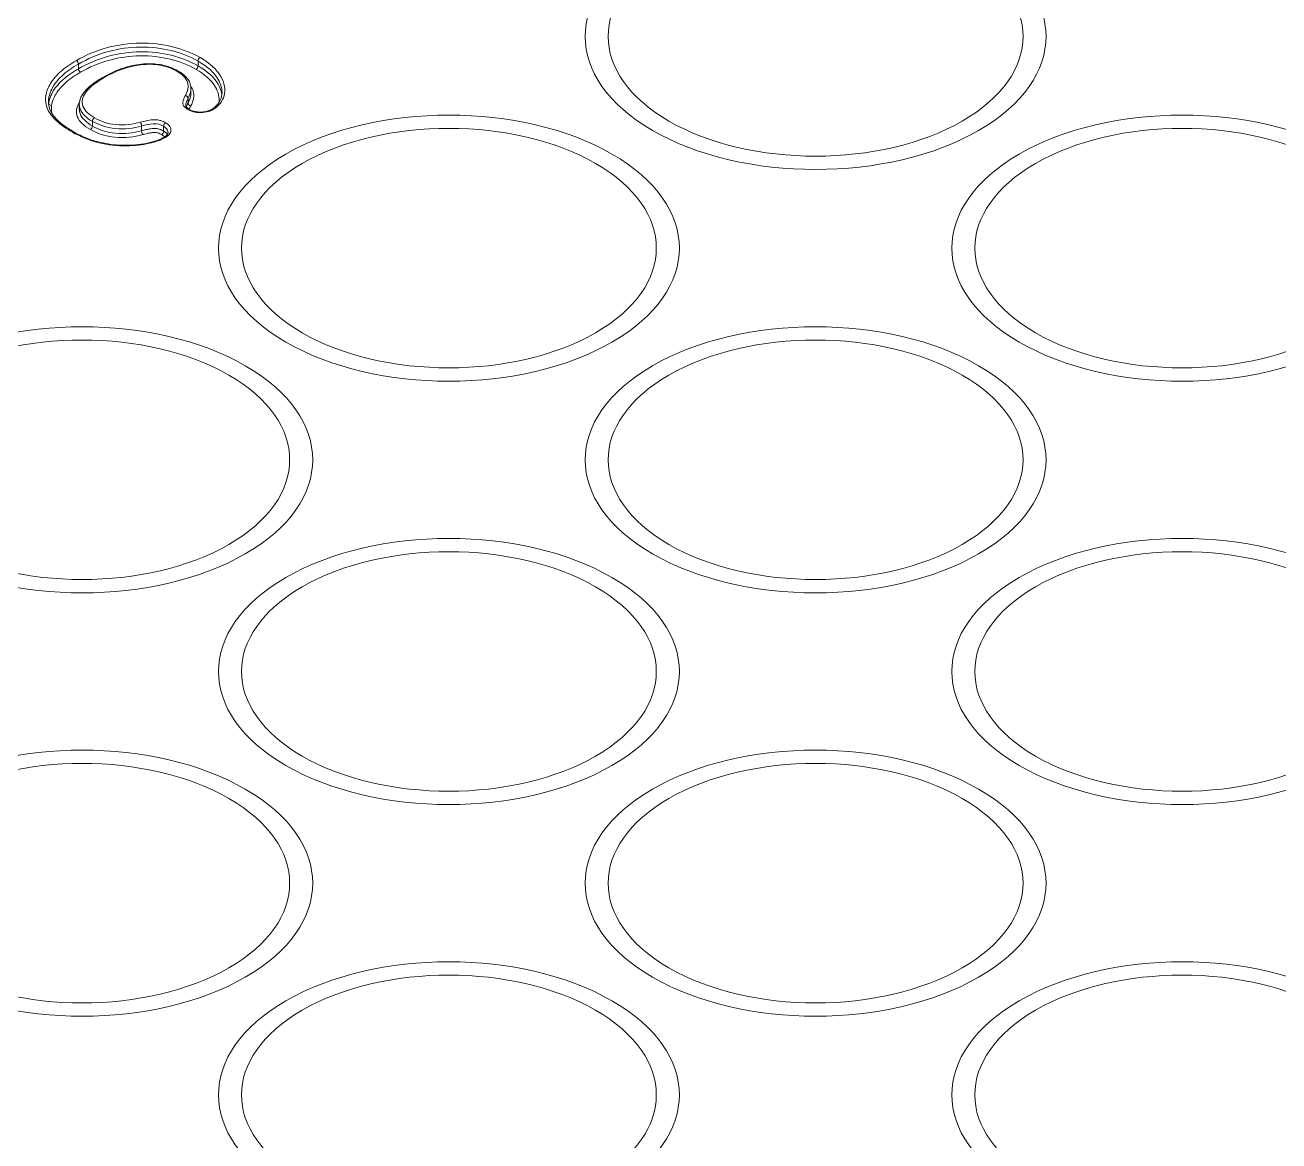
# Model space of a CAD drawing. Header units: inches. Extents: x 0.19 to 7.09, y 0.45 to 4.64.
# Drawn here: x 2.35 to 3.207, y 3.417 to 4.18 of the extents above; entities that cross this region are included whole.
import ezdxf

# ---------------------------------------------------------------- set-up
doc = ezdxf.new("R2010")
doc.units = ezdxf.units.IN
doc.header["$MEASUREMENT"] = 0

msp = doc.modelspace()

# ---------------------------------------------------------------- linework, layer by layer
at = {"color": 0, "linetype": 'Continuous', "lineweight": 0, "extrusion": (-1.66533e-16, 0.816497, 0.57735)}
for p, q in [((2.38654, 4.15302, -0.69193), (2.38654, 4.1498, -0.69193)), ((2.46824, 4.155, -0.69193), (2.46824, 4.15179, -0.69193)), ((2.46341, 4.13609, -0.69193), (2.46341, 4.13321, -0.69193)), ((2.36619, 4.1296, -0.69193), (2.36619, 4.12639, -0.69193)), ((2.38709, 4.12544, -0.69193), (2.38709, 4.12222, -0.69193)), ((2.46144, 4.1296, -0.69193), (2.46144, 4.12639, -0.69193)), ((2.39606, 4.11385, -0.69193), (2.39606, 4.11064, -0.69193)), ((2.42969, 4.1106, -0.69193), (2.42969, 4.10738, -0.69193)), ((2.44472, 4.11045, -0.69193), (2.44472, 4.10723, -0.69193))]:
    msp.add_line(p, q, dxfattribs=at)
at = {"color": 0, "linetype": 'Continuous', "lineweight": 0}
for centre, major_axis, ratio, start_param, end_param in [((2.89021, 4.17188, -0.69193), (0.15748, 0), 0.57735, -2.356194, 3.926991), ((2.89021, 4.17188, -0.69193), (0.14173, 0), 0.57735, -2.356194, 3.926991), ((2.38515, 4.15382, -0.69193), (-0.00098, 0.0017), 0.57735, -2.356194, -0.785398), ((2.38793, 4.149, -0.69193), (0.00098, -0.0017), 0.57735, -2.356194, -0.785398), ((2.45376, 4.14649, -0.69193), (0.00098, 0.0017), 0.57735, 0.006299, 0.785398), ((2.45956, 4.12994, -0.69193), (-0.00173, 0.00093), 0.779807, -2.744669, -1.173873), ((2.46332, 4.12605, -0.69193), (0.00173, -0.00093), 0.779807, -2.744669, -1.173873), ((2.46173, 4.12012, -0.69193), (0.00098, 0.0017), 0.57735, 0.006652, 0.785398), ((2.63966, 4.02722, -0.69193), (0.15748, 0), 0.57735, -2.356194, 3.926991), ((3.14076, 4.02722, -0.69193), (0.15748, 0), 0.57735, -2.356194, 3.926991), ((2.63966, 4.02722, -0.69193), (0.14173, 0), 0.57735, -2.356194, 3.926991), ((3.14076, 4.02722, -0.69193), (0.14173, 0), 0.57735, -2.356194, 3.926991), ((2.38236, 4.10489, -0.69193), (0.00098, 0.0017), 0.57735, 0.006221, 0.785398), ((2.38911, 3.88257, -0.69193), (0.15748, 0), 0.57735, -2.356194, 3.926991), ((2.89021, 3.88257, -0.69193), (0.15748, 0), 0.57735, -2.356194, 3.926991), ((2.38911, 3.88257, -0.69193), (0.14173, 0), 0.57735, -2.356194, 3.926991), ((2.89021, 3.88257, -0.69193), (0.14173, 0), 0.57735, -2.356194, 3.926991), ((2.63966, 3.73791, -0.69193), (0.15748, 0), 0.57735, -2.356194, 3.926991), ((3.14076, 3.73791, -0.69193), (0.15748, 0), 0.57735, -2.356194, 3.926991), ((2.63966, 3.73791, -0.69193), (0.14173, 0), 0.57735, -2.356194, 3.926991), ((3.14076, 3.73791, -0.69193), (0.14173, 0), 0.57735, -2.356194, 3.926991), ((2.38911, 3.59326, -0.69193), (0.15748, 0), 0.57735, -2.356194, 3.926991), ((2.89021, 3.59326, -0.69193), (0.15748, 0), 0.57735, -2.356194, 3.926991), ((2.38911, 3.59326, -0.69193), (0.14173, 0), 0.57735, -2.356194, 3.926991), ((2.89021, 3.59326, -0.69193), (0.14173, 0), 0.57735, -2.356194, 3.926991), ((2.63966, 3.4486, -0.69193), (0.15748, 0), 0.57735, -2.356194, 3.926991), ((3.14076, 3.4486, -0.69193), (0.15748, 0), 0.57735, -2.356194, 3.926991), ((2.63966, 3.4486, -0.69193), (0.14173, 0), 0.57735, -2.356194, 3.926991), ((3.14076, 3.4486, -0.69193), (0.14173, 0), 0.57735, -2.356194, 3.926991)]:
    msp.add_ellipse(centre, major_axis=major_axis, ratio=ratio, start_param=start_param, end_param=end_param, dxfattribs=at)
at = {"color": 0, "linetype": 'Continuous', "lineweight": 0, "extrusion": (-8.87111e-17, 1.79415e-16, -1)}
for centre, major_axis in [((2.46963, 4.15581, -0.69193), (0.00098, 0.0017)), ((2.46685, 4.15098, -0.69193), (-0.00098, -0.0017))]:
    msp.add_ellipse(centre, major_axis=major_axis, ratio=0.57735, start_param=-2.356194, end_param=-0.785398, dxfattribs=at)
at = {"color": 0, "linetype": 'Continuous', "lineweight": 0, "extrusion": (2.03185e-17, 7.58296e-17, -1)}
msp.add_ellipse((2.40419, 4.14215, -0.69193), major_axis=(-0.00098, 0.0017), ratio=0.57735, start_param=0.006145, end_param=0.785398, dxfattribs=at)
at = {"color": 0, "linetype": 'Continuous', "lineweight": 0, "extrusion": (1.44222e-16, 8.32667e-17, -1)}
msp.add_ellipse((2.47857, 4.12031, -0.69193), major_axis=(-0.00098, 0.0017), ratio=0.57735, start_param=0.006344, end_param=0.785398, dxfattribs=at)
at = {"color": 0, "linetype": 'Continuous', "lineweight": 0, "extrusion": (-6.4674e-17, 1.65537e-16, -1)}
for centre, major_axis in [((2.39745, 4.11466, -0.69193), (0.00098, 0.0017)), ((2.39467, 4.10984, -0.69193), (-0.00098, -0.0017))]:
    msp.add_ellipse(centre, major_axis=major_axis, ratio=0.57735, start_param=-2.356194, end_param=-0.785398, dxfattribs=at)
at = {"color": 0, "linetype": 'Continuous', "lineweight": 0, "extrusion": (7.43708e-18, 1.23904e-16, -1)}
for centre, major_axis in [((2.44611, 4.11125, -0.69193), (0.00098, 0.0017)), ((2.44333, 4.10643, -0.69193), (-0.00098, -0.0017))]:
    msp.add_ellipse(centre, major_axis=major_axis, ratio=0.57735, start_param=-2.356194, end_param=-0.785398, dxfattribs=at)
at = {"color": 0, "linetype": 'Continuous', "lineweight": 0, "extrusion": (6.4674e-17, 1.65537e-16, -1)}
msp.add_ellipse((2.44605, 4.1013, -0.69193), major_axis=(-0.00098, 0.0017), ratio=0.57735, start_param=0.006189, end_param=0.785398, dxfattribs=at)
at = {"color": 0, "linetype": 'Continuous', "lineweight": 0}
for points, knots in [([(2.46963, 4.15741, -0.69193), (2.46424, 4.16053, -0.69193), (2.45773, 4.16313, -0.69193), (2.44385, 4.16654, -0.69193), (2.43626, 4.1674, -0.69193), (2.4211, 4.16724, -0.69193), (2.41335, 4.16611, -0.69193), (2.39844, 4.16213, -0.69193), (2.39129, 4.15898, -0.69193), (2.38515, 4.15543, -0.69193)], [0, 0, 0, 0, 0.058147, 0.058147, 0.1148721, 0.1148721, 0.1735729, 0.1735729, 0.2398218, 0.2398218, 0.2398218, 0.2398218]), ([(2.38654, 4.15302, -0.69193), (2.39256, 4.1565, -0.69193), (2.39953, 4.15956, -0.69193), (2.41397, 4.16342, -0.69193), (2.42143, 4.1645, -0.69193), (2.43603, 4.16465, -0.69193), (2.44332, 4.16383, -0.69193), (2.45673, 4.16054, -0.69193), (2.463, 4.15802, -0.69193), (2.46824, 4.155, -0.69193)], [-0.2398218, -0.2398218, -0.2398218, -0.2398218, -0.1735729, -0.1735729, -0.1148721, -0.1148721, -0.058147, -0.058147, 0, 0, 0, 0]), ([(2.38515, 4.15543, -0.69193), (2.38119, 4.15315, -0.69193), (2.37753, 4.15063, -0.69193), (2.37159, 4.14538, -0.69193), (2.36923, 4.14267, -0.69193), (2.36581, 4.13705, -0.69193), (2.36469, 4.13418, -0.69193), (2.36423, 4.13131, -0.69193)], [0, 0, 0, 0, 0.0426228, 0.0426228, 0.0824513, 0.0824513, 0.1205668, 0.1205668, 0.1205668, 0.1205668]), ([(2.46824, 4.15179, -0.69193), (2.46304, 4.15479, -0.69193), (2.45675, 4.15732, -0.69193), (2.44335, 4.16061, -0.69193), (2.43603, 4.16144, -0.69193), (2.42137, 4.16129, -0.69193), (2.41389, 4.16019, -0.69193), (2.39942, 4.15632, -0.69193), (2.39248, 4.15324, -0.69193), (2.38654, 4.1498, -0.69193)], [0, 0, 0, 0, 0.0543245, 0.0543245, 0.1068823, 0.1068823, 0.1614586, 0.1614586, 0.224217, 0.224217, 0.224217, 0.224217]), ([(2.38793, 4.14739, -0.69193), (2.39375, 4.15076, -0.69193), (2.40051, 4.15375, -0.69193), (2.41449, 4.15749, -0.69193), (2.4217, 4.15855, -0.69193), (2.43579, 4.1587, -0.69193), (2.44282, 4.1579, -0.69193), (2.45574, 4.15472, -0.69193), (2.46181, 4.15229, -0.69193), (2.46685, 4.14938, -0.69193)], [-0.224217, -0.224217, -0.224217, -0.224217, -0.1614586, -0.1614586, -0.1068823, -0.1068823, -0.0543245, -0.0543245, 0, 0, 0, 0]), ([(2.47857, 4.12191, -0.69193), (2.48284, 4.12438, -0.69193), (2.48499, 4.12784, -0.69193), (2.48732, 4.13568, -0.69193), (2.48624, 4.14019, -0.69193), (2.48113, 4.14933, -0.69193), (2.47594, 4.15377, -0.69193), (2.46963, 4.15741, -0.69193)], [0, 0, 0, 0, 0.0459981, 0.0459981, 0.1041799, 0.1041799, 0.1721286, 0.1721286, 0.1721286, 0.1721286]), ([(2.36619, 4.1296, -0.69193), (2.36665, 4.13248, -0.69193), (2.36771, 4.13515, -0.69193), (2.37103, 4.14059, -0.69193), (2.37331, 4.14322, -0.69193), (2.3791, 4.14833, -0.69193), (2.38266, 4.15078, -0.69193), (2.38654, 4.15302, -0.69193)], [-0.1205446, -0.1205446, -0.1205446, -0.1205446, -0.0824513, -0.0824513, -0.0426228, -0.0426228, 0, 0, 0, 0]), ([(2.38654, 4.1498, -0.69193), (2.38269, 4.14758, -0.69193), (2.37912, 4.14513, -0.69193), (2.37611, 4.14247, -0.69193), (2.37333, 4.14002, -0.69193), (2.37103, 4.13738, -0.69193), (2.36934, 4.1346, -0.69193), (2.36772, 4.13195, -0.69193), (2.36663, 4.12917, -0.69193), (2.36619, 4.12639, -0.69193)], [0, 0, 0, 0, 0.0405653, 0.0405653, 0.0405653, 0.0780034, 0.0780034, 0.0780034, 0.1136328, 0.1136328, 0.1136328, 0.1136328]), ([(2.36815, 4.12468, -0.69193), (2.36858, 4.12737, -0.69193), (2.36963, 4.13005, -0.69193), (2.37284, 4.13531, -0.69193), (2.37505, 4.13786, -0.69193), (2.38068, 4.14283, -0.69193), (2.38417, 4.14522, -0.69193), (2.38793, 4.14739, -0.69193)], [-0.1136106, -0.1136106, -0.1136106, -0.1136106, -0.0779981, -0.0779981, -0.0405672, -0.0405672, 0, 0, 0, 0]), ([(2.40321, 4.14386, -0.69193), (2.40712, 4.14611, -0.69193), (2.41136, 4.14822, -0.69193), (2.41929, 4.15102, -0.69193), (2.42278, 4.15195, -0.69193), (2.42853, 4.15286, -0.69193), (2.43072, 4.15308, -0.69193), (2.43653, 4.15329, -0.69193), (2.44026, 4.15305, -0.69193), (2.44657, 4.15177, -0.69193), (2.4493, 4.15085, -0.69193), (2.45278, 4.14927, -0.69193), (2.45379, 4.14875, -0.69193), (2.45474, 4.1482, -0.69193)], [0.00000865, 0.00000865, 0.00000865, 0.00000865, 0.01645524, 0.01645524, 0.02772465, 0.02772465, 0.03431806, 0.03431806, 0.04517266, 0.04517266, 0.05431719, 0.05431719, 0.05828508, 0.05828508, 0.05828508, 0.05828508]), ([(2.40419, 4.14376, -0.69193), (2.41166, 4.14807, -0.69193), (2.42072, 4.15197, -0.69193), (2.43539, 4.153, -0.69193), (2.44386, 4.15259, -0.69193), (2.45086, 4.14977, -0.69193), (2.45376, 4.1481, -0.69193)], [0, 0, 0, 0, 0.0805076, 0.0805076, 0.1117755, 0.1430434, 0.1430434, 0.1430434, 0.1430434]), ([(2.45376, 4.1481, -0.69193), (2.45727, 4.14608, -0.69193), (2.4601, 4.14354, -0.69193), (2.46202, 4.13765, -0.69193), (2.46114, 4.13449, -0.69193), (2.45956, 4.13155, -0.69193)], [0, 0, 0, 0, 0.03776665, 0.03776665, 0.07840667, 0.07840667, 0.07840667, 0.07840667]), ([(2.45474, 4.1482, -0.69193), (2.45753, 4.14659, -0.69193), (2.45996, 4.14466, -0.69193), (2.46217, 4.14148, -0.69193), (2.46266, 4.14049, -0.69193), (2.46327, 4.13848, -0.69193), (2.46341, 4.13743, -0.69193), (2.46341, 4.13639, -0.69193)], [0, 0, 0, 0, 0.01160663, 0.01160663, 0.01617844, 0.01617844, 0.0209772, 0.0209772, 0.0209772, 0.0209772]), ([(2.46685, 4.14938, -0.69193), (2.47273, 4.14598, -0.69193), (2.47757, 4.14187, -0.69193), (2.48206, 4.13382, -0.69193), (2.48309, 4.13012, -0.69193), (2.48243, 4.12651, -0.69193)], [-0.156652, -0.156652, -0.156652, -0.156652, -0.0932454, -0.0932454, -0.0454022, -0.0454022, -0.0454022, -0.0454022]), ([(2.46824, 4.155, -0.69193), (2.47437, 4.15146, -0.69193), (2.47937, 4.14718, -0.69193), (2.48363, 4.13955, -0.69193), (2.48461, 4.13655, -0.69193), (2.48461, 4.13356, -0.69193)], [-0.1721286, -0.1721286, -0.1721286, -0.1721286, -0.1041799, -0.1041799, -0.0630768, -0.0630768, -0.0630768, -0.0630768]), ([(2.4845, 4.132, -0.69193), (2.48421, 4.13447, -0.69193), (2.4833, 4.13691, -0.69193), (2.47933, 4.14402, -0.69193), (2.47429, 4.14829, -0.69193), (2.46824, 4.15179, -0.69193)], [0.06219576, 0.06219576, 0.06219576, 0.06219576, 0.09324539, 0.09324539, 0.15665199, 0.15665199, 0.15665199, 0.15665199]), ([(2.38711, 4.12537, -0.69193), (2.38711, 4.12704, -0.69193), (2.38754, 4.12871, -0.69193), (2.38906, 4.13206, -0.69193), (2.39027, 4.13374, -0.69193), (2.39373, 4.13747, -0.69193), (2.39624, 4.13944, -0.69193), (2.40034, 4.14215, -0.69193), (2.40176, 4.14302, -0.69193), (2.40321, 4.14386, -0.69193)], [0, 0, 0, 0, 0.00767572, 0.00767572, 0.01648497, 0.01648497, 0.02881108, 0.02881108, 0.03495516, 0.03495516, 0.03495516, 0.03495516]), ([(2.39745, 4.11626, -0.69193), (2.39369, 4.11844, -0.69193), (2.39075, 4.12115, -0.69193), (2.38842, 4.12725, -0.69193), (2.38934, 4.13048, -0.69193), (2.39416, 4.13735, -0.69193), (2.39898, 4.14075, -0.69193), (2.40419, 4.14376, -0.69193)], [0, 0, 0, 0, 0.0405871, 0.0405871, 0.0816828, 0.0816828, 0.1378506, 0.1378506, 0.1378506, 0.1378506]), ([(2.36423, 4.13131, -0.69193), (2.36381, 4.12833, -0.69193), (2.36411, 4.12529, -0.69193), (2.36665, 4.11947, -0.69193), (2.36876, 4.11676, -0.69193), (2.37454, 4.11142, -0.69193), (2.37831, 4.10884, -0.69193), (2.38236, 4.1065, -0.69193)], [-0.0000222, -0.0000222, -0.0000222, -0.0000222, 0.039406, 0.039406, 0.0783599, 0.0783599, 0.1219622, 0.1219622, 0.1219622, 0.1219622]), ([(2.45956, 4.13155, -0.69193), (2.45902, 4.13054, -0.69193), (2.45818, 4.12876, -0.69193), (2.45777, 4.12693, -0.69193), (2.45786, 4.12542, -0.69193), (2.45868, 4.12375, -0.69193), (2.46055, 4.12241, -0.69193), (2.46173, 4.12173, -0.69193)], [0, 0, 0, 0, 0.01385978, 0.02425462, 0.02425462, 0.03378111, 0.0464831, 0.0464831, 0.0464831, 0.0464831]), ([(2.46332, 4.12444, -0.69193), (2.46509, 4.12774, -0.69193), (2.466, 4.13127, -0.69193), (2.46457, 4.13571, -0.69193), (2.46404, 4.13668, -0.69193), (2.46335, 4.13762, -0.69193)], [-0.08921844, -0.08921844, -0.08921844, -0.08921844, -0.04370365, -0.04370365, -0.03029878, -0.03029878, -0.03029878, -0.03029878]), ([(2.4776, 4.12201, -0.69193), (2.47893, 4.12278, -0.69193), (2.48002, 4.12366, -0.69193), (2.4819, 4.12563, -0.69193), (2.48265, 4.12674, -0.69193), (2.48413, 4.12973, -0.69193), (2.48461, 4.13165, -0.69193), (2.48461, 4.13356, -0.69193)], [0, 0, 0, 0, 0.00586915, 0.00586915, 0.0125883, 0.0125883, 0.02354541, 0.02354541, 0.02354541, 0.02354541]), ([(2.36601, 4.12714, -0.69193), (2.36601, 4.12416, -0.69193), (2.36701, 4.12118, -0.69193), (2.37082, 4.11581, -0.69193), (2.37336, 4.11341, -0.69193), (2.37844, 4.10959, -0.69193), (2.38079, 4.10807, -0.69193), (2.38329, 4.10663, -0.69193)], [0, 0, 0, 0, 0.0169184, 0.0169184, 0.03163036, 0.03163036, 0.04229227, 0.04229227, 0.04229227, 0.04229227]), ([(2.36619, 4.12639, -0.69193), (2.36619, 4.12603, -0.69193), (2.36635, 4.12566, -0.69193), (2.36662, 4.12536, -0.69193), (2.36699, 4.12497, -0.69193), (2.36757, 4.12471, -0.69193), (2.36815, 4.12468, -0.69193)], [0, 0, 0, 0, 0.428571, 0.428571, 0.428571, 1, 1, 1, 1]), ([(2.38726, 4.12711, -0.69193), (2.38525, 4.12398, -0.69193), (2.38449, 4.12054, -0.69193), (2.38706, 4.11381, -0.69193), (2.39039, 4.1107, -0.69193), (2.39467, 4.10823, -0.69193)], [-0.0899397, -0.0899397, -0.0899397, -0.0899397, -0.04607764, -0.04607764, 0, 0, 0, 0]), ([(2.38709, 4.12537, -0.69193), (2.38711, 4.12435, -0.69193), (2.38729, 4.12333, -0.69193), (2.38767, 4.12233, -0.69193), (2.38893, 4.11905, -0.69193), (2.3921, 4.11614, -0.69193), (2.39606, 4.11385, -0.69193)], [-0.05296065, -0.05296065, -0.05296065, -0.05296065, -0.04053435, -0.04053435, -0.04053435, 0, 0, 0, 0]), ([(2.39606, 4.11064, -0.69193), (2.39199, 4.11299, -0.69193), (2.38889, 4.11592, -0.69193), (2.38767, 4.11911, -0.69193), (2.38728, 4.12014, -0.69193), (2.3871, 4.12118, -0.69193), (2.38709, 4.12222, -0.69193)], [0, 0, 0, 0, 0.0460949, 0.0460949, 0.0460949, 0.06087684, 0.06087684, 0.06087684, 0.06087684]), ([(2.45978, 4.12478, -0.69193), (2.45978, 4.12466, -0.69193), (2.45979, 4.12459, -0.69193), (2.45983, 4.12439, -0.69193), (2.45988, 4.12426, -0.69193), (2.46015, 4.1238, -0.69193), (2.46049, 4.12341, -0.69193), (2.46133, 4.12271, -0.69193), (2.46179, 4.12238, -0.69193), (2.46243, 4.12199, -0.69193), (2.46257, 4.12191, -0.69193), (2.46271, 4.12183, -0.69193)], [0, 0, 0, 0, 0.001032864, 0.001032864, 0.002471809, 0.002471809, 0.005133873, 0.005133873, 0.007459163, 0.007459163, 0.008064747, 0.008064747, 0.008064747, 0.008064747]), ([(2.46173, 4.12173, -0.69193), (2.46299, 4.121, -0.69193), (2.4657, 4.12001, -0.69193), (2.46889, 4.11981, -0.69193), (2.47199, 4.11988, -0.69193), (2.47509, 4.12029, -0.69193), (2.47764, 4.12137, -0.69193), (2.47857, 4.12191, -0.69193)], [0, 0, 0, 0, 0.01356026, 0.02373046, 0.02373046, 0.03715905, 0.0472305, 0.0472305, 0.0472305, 0.0472305]), ([(2.46224, 4.12211, -0.69193), (2.46224, 4.12212, -0.69193), (2.46253, 4.1229, -0.69193), (2.46291, 4.12369, -0.69193), (2.46332, 4.12444, -0.69193)], [-0.01053987, -0.01053987, -0.01053987, -0.01053987, -0.01043839, 0, 0, 0, 0]), ([(2.46271, 4.12183, -0.69193), (2.46341, 4.12142, -0.69193), (2.46425, 4.12106, -0.69193), (2.46605, 4.12054, -0.69193), (2.46703, 4.12036, -0.69193), (2.46896, 4.12019, -0.69193), (2.46993, 4.12018, -0.69193), (2.47206, 4.12029, -0.69193), (2.47326, 4.12046, -0.69193), (2.47538, 4.12099, -0.69193), (2.47634, 4.12135, -0.69193), (2.47731, 4.12185, -0.69193), (2.47745, 4.12193, -0.69193), (2.4776, 4.12201, -0.69193)], [0, 0, 0, 0, 0.00318004, 0.00318004, 0.00619484, 0.00619484, 0.00903941, 0.00903941, 0.01263268, 0.01263268, 0.01608253, 0.01608253, 0.01672271, 0.01672271, 0.01672271, 0.01672271]), ([(2.39606, 4.11385, -0.69193), (2.40024, 4.11144, -0.69193), (2.40569, 4.10947, -0.69193), (2.41796, 4.10831, -0.69193), (2.42425, 4.10915, -0.69193), (2.42969, 4.1106, -0.69193)], [-0.08649881, -0.08649881, -0.08649881, -0.08649881, -0.04365138, -0.04365138, 0, 0, 0, 0]), ([(2.42883, 4.11323, -0.69193), (2.42364, 4.11185, -0.69193), (2.41779, 4.11109, -0.69193), (2.40649, 4.11215, -0.69193), (2.40143, 4.11397, -0.69193), (2.39745, 4.11626, -0.69193)], [0.00010458, 0.00010458, 0.00010458, 0.00010458, 0.04365138, 0.04365138, 0.08649881, 0.08649881, 0.08649881, 0.08649881]), ([(2.44611, 4.11286, -0.69193), (2.44512, 4.11343, -0.69193), (2.44327, 4.11429, -0.69193), (2.44015, 4.11495, -0.69193), (2.43824, 4.11498, -0.69193), (2.43434, 4.11466, -0.69193), (2.43149, 4.11402, -0.69193), (2.42883, 4.11323, -0.69193)], [0, 0, 0, 0, 0.01066602, 0.0177767, 0.02488738, 0.02488738, 0.04771243, 0.04771243, 0.04771243, 0.04771243]), ([(2.42883, 4.11323, -0.69193), (2.42894, 4.11309, -0.69193), (2.42906, 4.11291, -0.69193), (2.42916, 4.1127, -0.69193), (2.42927, 4.11249, -0.69193), (2.42936, 4.11226, -0.69193), (2.42944, 4.11202, -0.69193), (2.42952, 4.11178, -0.69193), (2.42958, 4.11153, -0.69193), (2.42962, 4.11129, -0.69193), (2.42967, 4.11104, -0.69193), (2.42969, 4.11081, -0.69193), (2.42969, 4.1106, -0.69193)], [-0.000036463, -0.000036463, -0.000036463, -0.000036463, 0.00198386, 0.00198386, 0.00198386, 0.003937383, 0.003937383, 0.003937383, 0.005890441, 0.005890441, 0.005890441, 0.007843263, 0.007843263, 0.007843263, 0.007843263]), ([(2.44605, 4.10291, -0.69193), (2.44735, 4.10366, -0.69193), (2.4492, 4.10524, -0.69193), (2.44971, 4.10713, -0.69193), (2.44969, 4.10897, -0.69193), (2.449, 4.11081, -0.69193), (2.44707, 4.11231, -0.69193), (2.44611, 4.11286, -0.69193)], [0, 0, 0, 0, 0.01401906, 0.02453335, 0.02453335, 0.03825301, 0.04854275, 0.04854275, 0.04854275, 0.04854275]), ([(2.38236, 4.1065, -0.69193), (2.38765, 4.10345, -0.69193), (2.39381, 4.10079, -0.69193), (2.40663, 4.09782, -0.69193), (2.41301, 4.09701, -0.69193), (2.42464, 4.09721, -0.69193), (2.43006, 4.0977, -0.69193), (2.43907, 4.09982, -0.69193), (2.44296, 4.10113, -0.69193), (2.44605, 4.10291, -0.69193)], [0, 0, 0, 0, 0.0570487, 0.0570487, 0.1050367, 0.1050367, 0.1455223, 0.1455223, 0.178839, 0.178839, 0.178839, 0.178839]), ([(2.38334, 4.1066, -0.69193), (2.3861, 4.10501, -0.69193), (2.3891, 4.10353, -0.69193), (2.39516, 4.10115, -0.69193), (2.39819, 4.10019, -0.69193), (2.40606, 4.09838, -0.69193), (2.41111, 4.09765, -0.69193), (2.42117, 4.09735, -0.69193), (2.4263, 4.09768, -0.69193), (2.43338, 4.09887, -0.69193), (2.4356, 4.09938, -0.69193), (2.44041, 4.1008, -0.69193), (2.44298, 4.1018, -0.69193), (2.44507, 4.10301, -0.69193)], [0, 0, 0, 0, 0.01182544, 0.01182544, 0.02211864, 0.02211864, 0.03731459, 0.03731459, 0.05234946, 0.05234946, 0.05948223, 0.05948223, 0.06862116, 0.06862116, 0.06862116, 0.06862116]), ([(2.39467, 4.10823, -0.69193), (2.39922, 4.1056, -0.69193), (2.40503, 4.10356, -0.69193), (2.41795, 4.10234, -0.69193), (2.42462, 4.10316, -0.69193), (2.43053, 4.10475, -0.69193), (2.43054, 4.10475, -0.69193), (2.43055, 4.10476, -0.69193)], [-0.09861264, -0.09861264, -0.09861264, -0.09861264, -0.04957285, -0.04957285, 0, 0, 0.00010714, 0.00010714, 0.00010714, 0.00010714]), ([(2.42969, 4.10738, -0.69193), (2.424, 4.10587, -0.69193), (2.41779, 4.10511, -0.69193), (2.41177, 4.10568, -0.69193), (2.40582, 4.10624, -0.69193), (2.40041, 4.10813, -0.69193), (2.39606, 4.11064, -0.69193)], [0.0000004, 0.0000004, 0.0000004, 0.0000004, 0.0495535, 0.0495535, 0.0495535, 0.09861264, 0.09861264, 0.09861264, 0.09861264]), ([(2.42969, 4.1106, -0.69193), (2.43226, 4.11136, -0.69193), (2.43499, 4.11196, -0.69193), (2.43759, 4.11217, -0.69193), (2.44036, 4.1124, -0.69193), (2.44268, 4.11163, -0.69193), (2.44472, 4.11045, -0.69193)], [-0.04782212, -0.04782212, -0.04782212, -0.04782212, -0.02463328, -0.02463328, -0.02463328, 0, 0, 0, 0]), ([(2.44472, 4.10723, -0.69193), (2.4439, 4.10771, -0.69193), (2.44274, 4.10826, -0.69193), (2.44077, 4.10878, -0.69193), (2.43936, 4.10901, -0.69193), (2.43811, 4.109, -0.69193), (2.43706, 4.10891, -0.69193), (2.43591, 4.10878, -0.69193), (2.43427, 4.10851, -0.69193), (2.43268, 4.10818, -0.69193), (2.43116, 4.1078, -0.69193), (2.43015, 4.10752, -0.69193), (2.42969, 4.10738, -0.69193)], [0, 0, 0, 0, 0.00783306, 0.00939967, 0.0125329, 0.01566612, 0.01566612, 0.0195874, 0.02350868, 0.02742996, 0.03135124, 0.03527252, 0.03527252, 0.03527252, 0.03527252]), ([(2.43055, 4.10476, -0.69193), (2.43044, 4.10489, -0.69193), (2.43032, 4.10507, -0.69193), (2.43022, 4.10529, -0.69193), (2.43011, 4.10549, -0.69193), (2.43002, 4.10572, -0.69193), (2.42994, 4.10596, -0.69193), (2.42986, 4.1062, -0.69193), (2.4298, 4.10645, -0.69193), (2.42975, 4.1067, -0.69193), (2.42971, 4.10694, -0.69193), (2.42969, 4.10718, -0.69193), (2.42969, 4.10738, -0.69193)], [-0.007879653, -0.007879653, -0.007879653, -0.007879653, -0.005859347, -0.005859347, -0.005859347, -0.003905842, -0.003905842, -0.003905842, -0.001952803, -0.001952803, -0.001952803, 0, 0, 0, 0]), ([(2.43055, 4.10476, -0.69193), (2.43057, 4.10476, -0.69193), (2.43058, 4.10476, -0.69193), (2.43105, 4.1049, -0.69193), (2.43198, 4.10516, -0.69193), (2.4334, 4.10552, -0.69193), (2.43486, 4.10582, -0.69193), (2.43634, 4.10607, -0.69193), (2.43736, 4.10618, -0.69193), (2.43828, 4.10626, -0.69193), (2.43911, 4.10626, -0.69193), (2.44012, 4.1061, -0.69193), (2.44162, 4.10571, -0.69193), (2.4426, 4.10524, -0.69193), (2.44333, 4.10482, -0.69193)], [-0.03537961, -0.03537961, -0.03537961, -0.03537961, -0.03527246, -0.03527246, -0.03135119, -0.02742992, -0.02350864, -0.01958737, -0.0156661, -0.0156661, -0.01253288, -0.00939966, -0.00783305, 0, 0, 0, 0]), ([(2.44333, 4.10482, -0.69193), (2.44393, 4.10447, -0.69193), (2.44467, 4.10393, -0.69193), (2.44515, 4.1033, -0.69193), (2.44526, 4.10313, -0.69193)], [-0.032911362, -0.032911362, -0.032911362, -0.032911362, -0.026387024, -0.02391263, -0.02391263, -0.02391263, -0.02391263]), ([(2.44472, 4.11045, -0.69193), (2.44554, 4.10998, -0.69193), (2.44715, 4.10872, -0.69193), (2.44772, 4.10721, -0.69193), (2.44773, 4.1063, -0.69193), (2.44773, 4.10629, -0.69193), (2.44773, 4.10627, -0.69193)], [-0.04854275, -0.04854275, -0.04854275, -0.04854275, -0.03825301, -0.02453335, -0.02453335, -0.02428457, -0.02428457, -0.02428457, -0.02428457]), ([(2.44727, 4.10486, -0.69193), (2.4471, 4.10518, -0.69193), (2.44646, 4.10607, -0.69193), (2.44544, 4.10682, -0.69193), (2.44472, 4.10723, -0.69193)], [0.022928636, 0.022928636, 0.022928636, 0.022928636, 0.026387024, 0.032911362, 0.032911362, 0.032911362, 0.032911362]), ([(2.44507, 4.10301, -0.69193), (2.44588, 4.10348, -0.69193), (2.44655, 4.10401, -0.69193), (2.44736, 4.10493, -0.69193), (2.44756, 4.10531, -0.69193), (2.44771, 4.10588, -0.69193), (2.44773, 4.10607, -0.69193), (2.44773, 4.10627, -0.69193)], [0, 0, 0, 0, 0.003619252, 0.003619252, 0.00675228, 0.00675228, 0.008389545, 0.008389545, 0.008389545, 0.008389545])]:
    msp.add_open_spline(points, degree=3, knots=knots, dxfattribs=at)
for points in [[(2.46144, 4.1296, -0.69193), (2.4626, 4.13176, -0.69193), (2.46342, 4.13406, -0.69193), (2.46341, 4.13639, -0.69193)], [(2.46341, 4.13321, -0.69193), (2.46341, 4.13093, -0.69193), (2.46263, 4.12861, -0.69193), (2.46144, 4.12639, -0.69193)], [(2.36602, 4.12714, -0.69193), (2.36601, 4.12795, -0.69193), (2.36608, 4.12877, -0.69193), (2.36619, 4.1296, -0.69193)], [(2.36619, 4.12639, -0.69193), (2.36616, 4.12612, -0.69193), (2.36612, 4.12586, -0.69193), (2.3661, 4.12559, -0.69193)], [(2.36826, 4.11949, -0.69193), (2.36792, 4.12122, -0.69193), (2.36791, 4.12296, -0.69193), (2.36815, 4.12468, -0.69193)], [(2.45978, 4.12478, -0.69193), (2.45978, 4.1262, -0.69193), (2.46056, 4.12796, -0.69193), (2.46144, 4.1296, -0.69193)], [(2.46144, 4.12639, -0.69193), (2.46098, 4.12553, -0.69193), (2.46053, 4.12466, -0.69193), (2.46023, 4.12374, -0.69193)]]:
    msp.add_open_spline(points, degree=3, dxfattribs=at)

doc.saveas('drawing.dxf')
